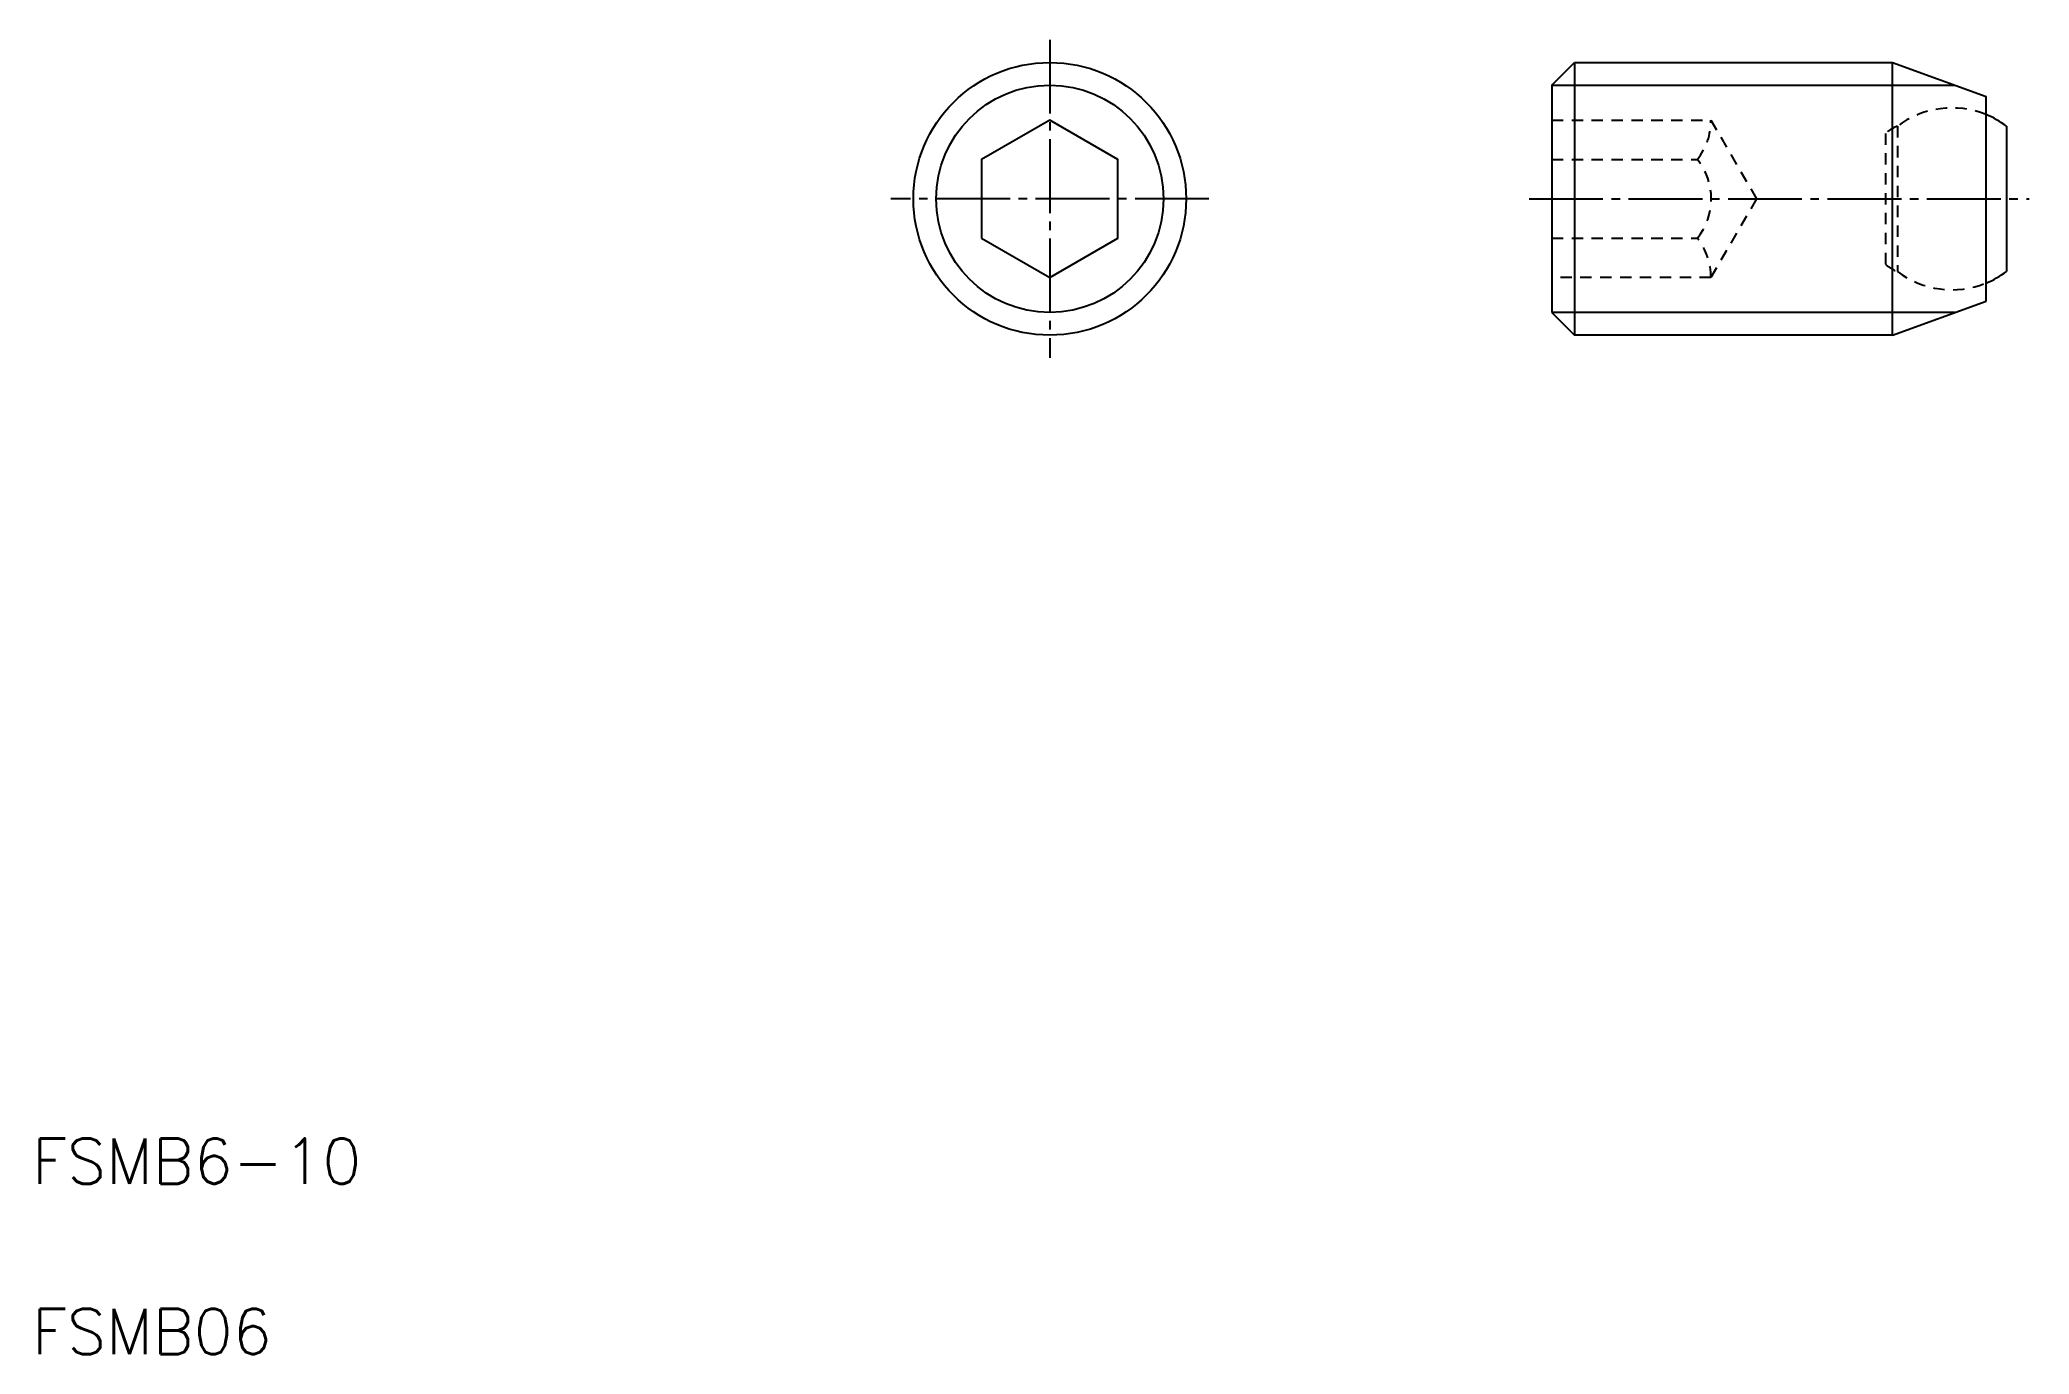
# Model space of a CAD drawing. Extents: x 2.9 to 46.7, y 2.9 to 31.8.
import ezdxf

# ---------------------------------------------------------------- set-up
doc = ezdxf.new("R2010")
doc.units = 0
doc.header["$LTSCALE"] = 0.125
doc.linetypes.add('CENTER', pattern=[17.5, 13, -1.5, 1.5, -1.5])
doc.linetypes.add('DASHED', pattern=[3.5, 2, -1.5])
doc.layers.get('0').update_dxf_attribs({"linetype": 'CONTINUOUS'})
doc.layers.add('CENTER', color=1, linetype='CENTER')
doc.styles.get("Standard").update_dxf_attribs({"font": 'txt.shx'})

msp = doc.modelspace()

# ---------------------------------------------------------------- linework, layer by layer
for p, q in [((36.175461, 30.790732), (36.675461, 31.290732)), ((36.675461, 31.290732), (43.664861, 31.290732)), ((36.675461, 31.290732), (36.675461, 25.290732)), ((43.664861, 25.290732), (43.664861, 31.290732)), ((43.664861, 31.290732), (45.725461, 30.540732)), ((36.175461, 30.790732), (36.175461, 25.790732)), ((45.725461, 26.040732), (45.725461, 30.540732)), ((46.175461, 29.890732), (46.175461, 26.690732)), ((36.975461, 29.156832), (36.975461, 29.156932)), ((37.775461, 29.156832), (37.775561, 29.156832)), ((43.664861, 25.290732), (45.725461, 26.040732)), ((36.175461, 25.790732), (36.675461, 25.290732)), ((43.664861, 25.290732), (36.675461, 25.290732))]:
    msp.add_line(p, q)
at = {"color": 3}
for p, q in [((36.175461, 30.790732), (45.038661, 30.790732)), ((45.038661, 25.790732), (36.175461, 25.790732))]:
    msp.add_line(p, q, dxfattribs=at)
at = {"color": 3, "linetype": 'DASHED'}
for p, q in [((36.175461, 30.022832), (39.675461, 30.022832)), ((39.675461, 30.022832), (40.675461, 28.290732)), ((43.775461, 29.890732), (43.775461, 26.690732)), ((43.515461, 29.730232), (43.515461, 26.851232)), ((36.175461, 29.156832), (39.375461, 29.156832)), ((40.675461, 28.290732), (39.675461, 26.558732)), ((36.175461, 27.424732), (39.375461, 27.424732)), ((39.675461, 26.558732), (36.175461, 26.558732))]:
    msp.add_line(p, q, dxfattribs=at)
msp.add_lwpolyline([(23.631979, 27.424732), (25.131979, 26.558732), (26.631979, 27.424732), (26.631979, 29.156732), (25.131979, 30.022832), (23.631979, 29.156732), (23.631979, 27.424732)])
msp.add_circle((25.131979, 28.290732), 3)
at = {"color": 3}
msp.add_circle((25.131979, 28.290732), 2.5, dxfattribs=at)
at = {"color": 3, "linetype": 'DASHED'}
for centre, radius, start, end in [((44.975461, 28.290732), 2, 67.975713, 126.869987), ((38.295561, 30.015932), 1.38, 321.498995, 0.287911), ((44.177961, 28.948032), 1.025, 113.116021, 130.258975), ((38.305061, 28.290732), 1.37689, 321.026018, 38.974194), ((38.295561, 26.565632), 1.38, 359.712014, 38.500873), ((44.177961, 27.633532), 1.025, 229.741007, 246.884019), ((44.975461, 28.290732), 2, 233.129995, 292.023983)]:
    msp.add_arc(centre, radius, start, end, dxfattribs=at)
for start, end in [(53.13009, 67.975598), (292.023983, 306.870007)]:
    msp.add_arc((44.975461, 28.290732), 2, start, end)
at = {"layer": 'CENTER'}
for p, q in [((25.131979, 31.790732), (25.131979, 24.790732)), ((28.631979, 28.290732), (21.631979, 28.290732)), ((35.675461, 28.290732), (46.675461, 28.290732))]:
    msp.add_line(p, q, dxfattribs=at)

# ---------------------------------------------------------------- texts
for s, p in [('FSMB6-10', (2.744511, 6.616365)), ('FSMB06', (2.744511, 2.866365))]:
    msp.add_text(s, height=1).set_placement(p)

doc.saveas('drawing.dxf')
